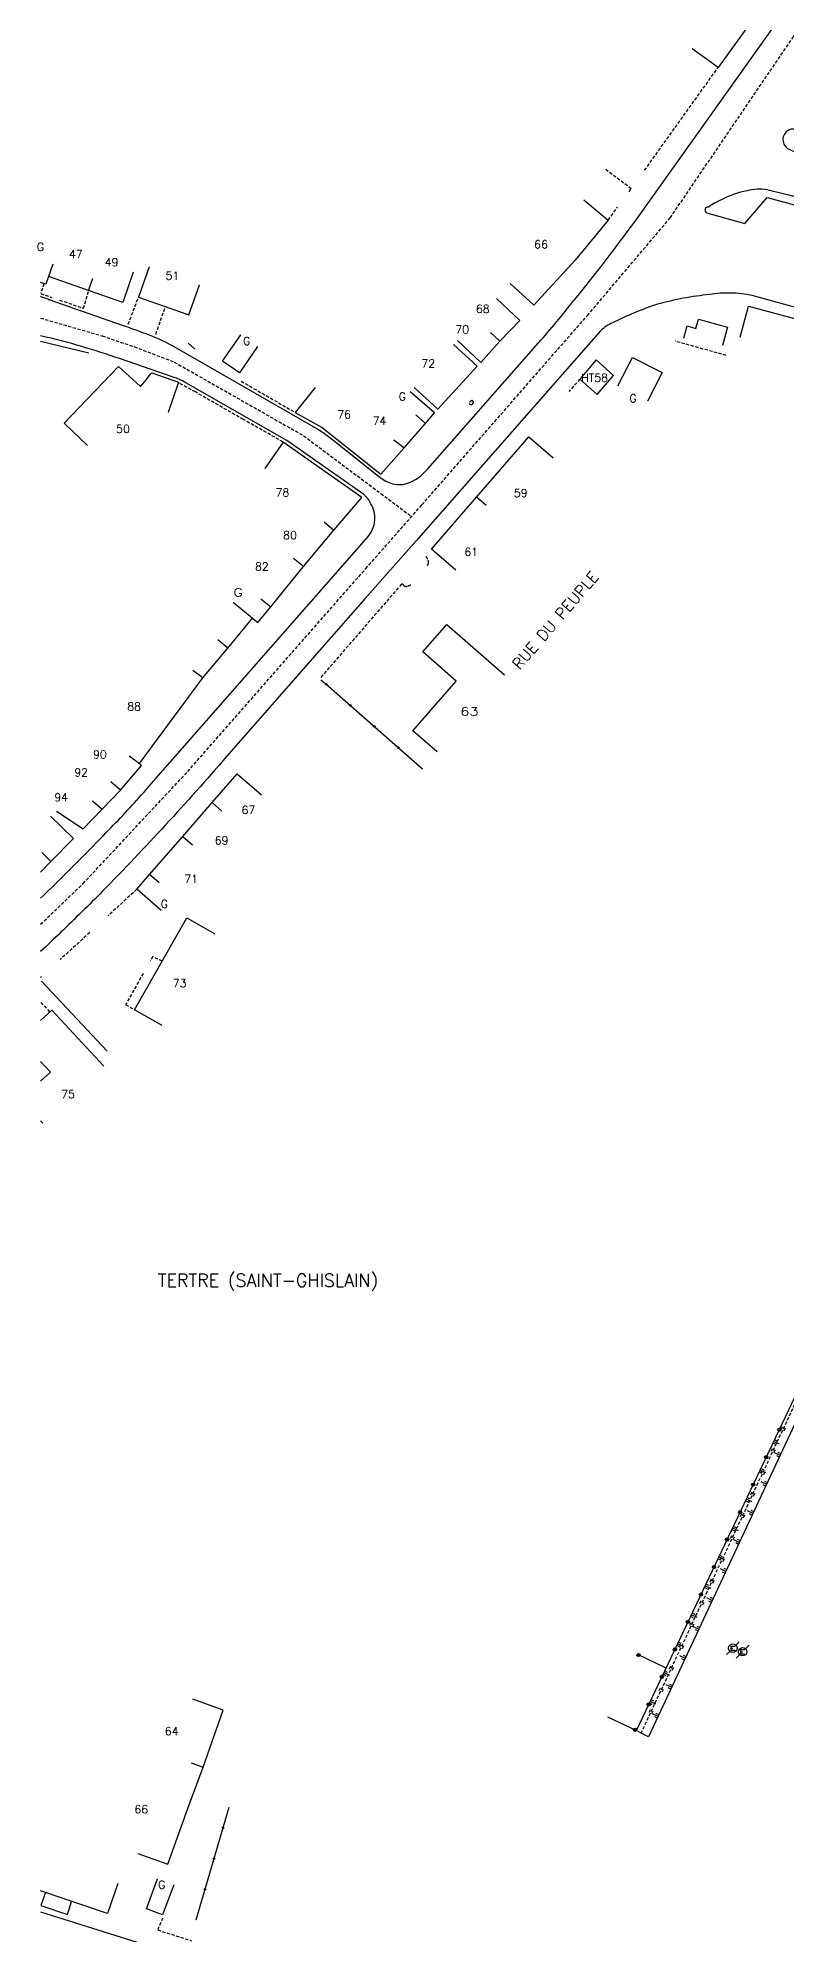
# Model space of a CAD drawing. Header units: millimetres. Extents: x 110000 to 111000, y 128000 to 129001.
# Drawn here: x 109999.6 to 110116.5, y 128412.4 to 128708.5 of the extents above; entities that cross this region are included whole.
import ezdxf
from ezdxf.enums import TextEntityAlignment as Align

# ---------------------------------------------------------------- set-up
doc = ezdxf.new("R2010")
doc.units = ezdxf.units.MM
doc.linetypes.add('DASHED', pattern=[0.75, 0.5, -0.25])
doc.layers.get('0').update_dxf_attribs({"linetype": 'CONTINUOUS'})
for name, color, linetype in [('W0001', 6, 'DASHED'), ('W0008', 7, 'CONTINUOUS'), ('W0112', 1, 'DASHED'), ('W0211', 2, 'CONTINUOUS'), ('W0220', 5, 'DASHED'), ('W0310', 3, 'CONTINUOUS'), ('W0322', 7, 'CONTINUOUS'), ('W0471', 7, 'CONTINUOUS'), ('W0980', 7, 'CONTINUOUS'), ('W0989', 7, 'CONTINUOUS'), ('W0991', 7, 'CONTINUOUS'), ('W1102', 7, 'CONTINUOUS')]:
    doc.layers.add(name, color=color, linetype=linetype)
doc.styles.get("Standard").update_dxf_attribs({"font": 'romans.shx', "width": 0.85})

# ---------------------------------------------------------------- blocks, each defined once
blk = doc.blocks.new('OH01')
at = {"layer": 'W0322', "color": 0}
for radius in [0.25, 0.15]:
    blk.add_circle((0, 0), radius, dxfattribs=at)
blk = doc.blocks.new('T471')
for p, q in [((-0.333334, 0.333334), (-0.333334, -0.333334)), ((-0.333334, 0.333334), (0.333334, 0.333334)), ((-0.333334, 0), (0, 0)), ((0.500001, 0.500001), (1.000002, 1.000002)), ((-0.500001, -0.500001), (-1.000002, -1.000002)), ((-0.333334, -0.333334), (0.333334, -0.333334))]:
    blk.add_line(p, q)
blk.add_ellipse((0, 0), major_axis=(0.471405, 0.471405), ratio=1, start_param=5.4977871438, end_param=11.780972451)
blk = doc.blocks.new('t211o')
at = {"color": 0, "linetype": 'Continuous'}
for p, q in [((-0.29, 0.5), (-0.29, 0)), ((0, 1), (0, 0)), ((0.29, 0.5), (0.29, 0))]:
    blk.add_line(p, q, dxfattribs=at)
blk = doc.blocks.new('t322o')
at = {"color": 0, "linetype": 'Continuous'}
for radius in [0.25, 0.15]:
    blk.add_circle((0, 0), radius, dxfattribs=at)
blk = doc.blocks.new('t220o')
at = {"color": 0, "linetype": 'Continuous'}
for p, q in [((-0.25, 0.25), (0.25, 0.25)), ((-0.25, -0.25), (0.25, -0.25))]:
    blk.add_line(p, q, dxfattribs=at)

msp = doc.modelspace()

# ---------------------------------------------------------------- linework, layer by layer
at = {"layer": 'W0001'}
for points in [[(110000, 128570.08), (110006.63, 128576.43), (110022.99, 128593.94), (110050.82, 128625.62), (110059.6, 128635.59), (110085.46, 128665.16), (110098.4, 128680.4), (110117.54, 128708.51), (110124.45, 128720.43), (110146.71, 128761.65), (110191.31, 128843.55), (110197.54, 128853.16), (110207.24, 128865.84), (110226.96, 128887.47), (110250.24, 128913.89), (110267.84, 128925.05), (110261.51, 128938.3), (110259.39, 128941.04), (110253.92, 128945.71), (110190.57, 128987.87), (110173.53, 128999.16), (110172.53, 129000)], [(110000, 128664.76), (110009.62, 128661.97), (110014.65, 128660.27), (110020.9, 128657.88), (110041.11, 128646.38), (110053.18, 128637.36), (110057.99, 128633.76), (110057.99, 128633.76)]]:
    msp.add_lwpolyline(points, dxfattribs=at)
at = {"layer": 'W0008'}
for points in [[(110000, 128668.15, -0.008138), (110000.63, 128667.93, 0.0085), (110001.3, 128667.67), (110012.76, 128663.65, -0.0097), (110016.97, 128662.12, -0.0362), (110020.92, 128660.27), (110042.58, 128647.83, -0.0116), (110043.75, 128647.14, -0.0258), (110045.39, 128645.95), (110052.79, 128640.07, 0.0899), (110054.72, 128638.96, 0.1414), (110057.19, 128638.9, 0.1456), (110060.51, 128641.22), (110077.83, 128660.87, 0.0108), (110083.39, 128667.55, 0.0149), (110092.71, 128679.6), (110114.54, 128710.19, 0.0148)], [(110118.8, 128693.82, 1.0925), (110116.75, 128691.25), (110124.12, 128687.84, 1.0022), (110124.68, 128688.68), (110121.88, 128691.1), (110118.8, 128693.82), (110118.8, 128693.82)], [(110132.89, 128673.1, 0.0994), (110135.6, 128673.91, 0.0777), (110137.23, 128675.96, 0.0289), (110138.18, 128677.32, 0.5776), (110138.08, 128678.18), (110125.31, 128681.66, 0.0057), (110116.46, 128684.07), (110113.51, 128684.8, 0.108), (110110.41, 128684.63, 0.0739), (110106.52, 128683.28, 0.0374), (110104.39, 128682.1, 0.8589), (110104.09, 128681.21), (110110.05, 128679.51), (110113.53, 128683.6), (110136.32, 128677.45), (110132.89, 128673.1), (110132.89, 128673.1)], [(110141.21, 128660.01), (110111.22, 128668.28, 0.0953), (110104.56, 128668.42, 0.045), (110096.4, 128666.9, 0.0403), (110089.4, 128664, 0.0986), (110087.53, 128662.77), (110058.69, 128629.97), (110050.7, 128620.89), (110029.06, 128596.27, -0.0153), (110009.7, 128575.24, -0.0057), (110003.17, 128568.84, -0.00369), (110000, 128565.82)], [(110000, 128574.15, 0.004698), (110003.55, 128577.62, 0.0044), (110010.22, 128584.38, 0.0139), (110016.11, 128590.68), (110016.92, 128591.61), (110050.95, 128630.35, 0.1613), (110052.26, 128633.22, 0.1297), (110051.63, 128635.76, 0.1257), (110050.5, 128637.22), (110038.46, 128645.62), (110022.72, 128654.62, 0.0261), (110021.59, 128655.21, 0.021), (110020.87, 128655.49), (110012.33, 128658.42, 0.0108), (110006.47, 128660.29, 0.023461), (110000, 128661.96, 0.0823)]]:
    msp.add_lwpolyline(points, format="xyb", dxfattribs=at)
for points in [[(110000.74, 128418.87), (110000.04, 128416.87), (110004.22, 128415.42), (110004.82, 128417.45), (110004.82, 128417.45)], [(110000, 128415.88), (110068.17, 128394.47)]]:
    msp.add_lwpolyline(points, dxfattribs=at)
at = {"layer": 'W0112'}
for points in [[(110094.39, 128687.83), (110105.89, 128703.89), (110105.89, 128703.89)], [(110091.98, 128684.47), (110092.32, 128684.95), (110088.32, 128687.94), (110088.32, 128687.94)], [(110088.73, 128680.08), (110090.17, 128682.05), (110090.17, 128682.05)], [(110000.53, 128670.13), (110000.03, 128668.57), (110001.77, 128667.97), (110001.77, 128667.97)], [(110002.97, 128667.57), (110006.71, 128666.28), (110007.51, 128669.08), (110007.51, 128669.08)], [(110013.7, 128663.8), (110014.48, 128665.87), (110015.29, 128668.02), (110015.29, 128668.02)], [(110018.01, 128662.26), (110019.51, 128666.54), (110019.51, 128666.54)], [(110107.17, 128658.92), (110099.16, 128661.14), (110099.16, 128661.14)], [(110037.89, 128645.4), (110031.7, 128648.92), (110024.19, 128653.21), (110021.56, 128654.66), (110021.56, 128654.66)], [(110031.34, 128654.9), (110039.81, 128650.01), (110039.81, 128650.01)], [(110084.28, 128655.22), (110082.59, 128653.31), (110082.59, 128653.31)], [(110015.05, 128575.54), (110010.55, 128571.42), (110010.55, 128571.42)], [(110007.69, 128568.8), (110003.04, 128564.56), (110003.04, 128564.56)], [(110016.04, 128562.4), (110013.28, 128557.53), (110014.68, 128556.74), (110014.68, 128556.74)], [(110019.01, 128564.31), (110017.56, 128565.03), (110017.15, 128564.36), (110017.15, 128564.36)], [(110000.15, 128561.89), (110000, 128561.75)], [(110001.46, 128556.43), (110000, 128557.96)], [(110019.06, 128414.89), (110018.3, 128413.03), (110023.57, 128411.35), (110023.57, 128411.35)]]:
    msp.add_lwpolyline(points, dxfattribs=at)
for points in [[(110067, 128651.42, 0.399), (110067.26, 128651.24, 0.1803), (110067.46, 128651.31, 0.1805), (110067.62, 128651.5, 0.2201), (110067.62, 128651.72, 0.2003), (110067.46, 128651.86, 0.3819), (110067, 128651.42), (110067, 128651.42)], [(110060.2, 128627.53, -0.0595), (110060.51, 128627.09, -0.1678), (110060.62, 128626.47, -0.0725), (110060.46, 128626.1), (110060.46, 128626.1)], [(110057.85, 128623.09, -0.0067), (110057.38, 128622.92, -0.2758), (110056.79, 128622.95, 0.2979), (110056.4, 128623.2), (110043.75, 128608.59), (110043.75, 128608.59)]]:
    msp.add_lwpolyline(points, format="xyb", dxfattribs=at)
at = {"layer": 'W0211', "flags": 128}
msp.add_lwpolyline([(110143.08, 128582.74), (110134.38, 128543.46), (110128.09, 128513.9), (110127.93, 128513.56), (110095.01, 128443.19), (110093.84, 128443.74), (110093.12, 128444.18)], dxfattribs=at)
at = {"layer": 'W0220', "flags": 128}
msp.add_lwpolyline([(110093.84, 128443.74), (110126.43, 128513.4), (110132.9, 128543.79), (110141.6, 128583.07)], dxfattribs=at)
at = {"layer": 'W0310'}
for points in [[(110007.54, 128659.26), (110000, 128661.07)], [(110024.1, 128659.88), (110023.05, 128660.85), (110023.05, 128660.85)], [(110000.15, 128561.22), (110010.38, 128550.25), (110010.38, 128550.25)]]:
    msp.add_lwpolyline(points, dxfattribs=at)
at = {"layer": 'W0322'}
for points in [[(110043.82, 128608.26), (110044.59, 128607.62), (110059.67, 128594.38), (110059.67, 128594.38)], [(110029.44, 128432.17), (110024.28, 128414.56), (110024.28, 128414.56)]]:
    msp.add_lwpolyline(points, dxfattribs=at)
at = {"layer": 'W0322', "flags": 128}
for points in [[(110088.61, 128446.33), (110093.12, 128444.18), (110125.78, 128512.87), (110131.88, 128541.93), (110140.37, 128582.67)], [(110097.75, 128453.92), (110093.24, 128456.07)]]:
    msp.add_lwpolyline(points, dxfattribs=at)
at = {"layer": 'W1102'}
for points in [[(110106.15, 128712.81), (110110.2, 128709.88), (110105.89, 128703.89), (110101.83, 128706.82), (110101.83, 128706.82)], [(110084.88, 128683.21), (110088.73, 128680.02), (110083.55, 128673.79), (110077.08, 128666.78), (110073.41, 128670.17), (110073.41, 128670.17)], [(110014.49, 128671.92), (110012.83, 128667.2), (110007.5, 128669.07), (110001.25, 128671.27), (110000.82, 128670.04), (110000, 128670.33)], [(110001.91, 128673.16), (110001.25, 128671.27), (110001.25, 128671.27)], [(110016.95, 128672.74), (110015.29, 128668.02), (110023.17, 128665.25), (110024.83, 128669.97), (110024.83, 128669.97)], [(110007.5, 128669.07), (110008.17, 128670.96), (110008.17, 128670.96)], [(110071.24, 128667.79), (110074.9, 128664.38), (110071.79, 128661.13), (110068.8, 128657.82), (110065.14, 128661.23), (110065.14, 128661.23)], [(110109.32, 128661.78), (110110.62, 128666.61), (110140.99, 128658.48), (110139.7, 128653.65), (110139.7, 128653.65)], [(110100.51, 128661.6), (110101.04, 128663.53), (110102.42, 128663.15), (110102.81, 128664.57), (110107.34, 128663.34), (110106.56, 128660.45), (110106.56, 128660.45)], [(110033.9, 128660.32), (110031.08, 128656.19), (110028.44, 128658), (110031.27, 128662.12), (110031.27, 128662.12)], [(110064.55, 128660.61), (110068.23, 128657.23), (110062.08, 128650.53), (110058.4, 128653.92), (110058.4, 128653.92)], [(110070.32, 128662.49), (110071.79, 128661.13), (110071.79, 128661.13)], [(110007.31, 128644.87), (110003.7, 128648.34), (110012.19, 128657.17), (110015.61, 128654.05), (110016.32, 128654.92), (110017.18, 128656.01), (110017.36, 128656.2), (110021.56, 128654.74), (110019.92, 128650.01), (110019.92, 128650.01)], [(110089.56, 128655.81), (110086.84, 128658.21), (110084.28, 128655.22), (110086.99, 128652.82), (110089.56, 128655.81), (110089.56, 128655.81)], [(110090.24, 128654.16), (110092.52, 128658.61), (110097.13, 128656.26), (110094.86, 128651.8), (110094.86, 128651.8)], [(110042.92, 128653.92), (110039.81, 128650.01), (110043.99, 128647.67), (110053.16, 128640.38), (110056.8, 128644.48), (110060.15, 128648.31), (110061.54, 128649.93), (110057.78, 128653.23), (110057.78, 128653.23)], [(110060.15, 128648.31), (110058.64, 128649.63), (110058.64, 128649.63)], [(110030.1, 128620.38), (110033.95, 128617.19), (110035.96, 128619.65), (110041.09, 128625.94), (110045.85, 128631.65), (110050.21, 128636.75), (110037.92, 128645.37), (110035.05, 128641.28), (110035.05, 128641.28)], [(110055.23, 128645.72), (110056.8, 128644.48), (110056.8, 128644.48)], [(110064.88, 128625.37), (110061.1, 128628.64), (110068.12, 128636.8), (110076.32, 128646.2), (110080.1, 128642.93), (110080.1, 128642.93)], [(110069.63, 128635.49), (110068.12, 128636.8), (110068.12, 128636.8)], [(110044.31, 128632.92), (110045.85, 128631.65), (110045.85, 128631.65)], [(110041.09, 128625.94), (110039.54, 128627.21), (110039.54, 128627.21)], [(110034.41, 128620.93), (110035.96, 128619.65), (110035.96, 128619.65)], [(110025.38, 128608.55), (110029.25, 128613.21), (110033.12, 128617.87), (110033.12, 128617.87)], [(110061.96, 128597), (110058.2, 128600.29), (110064.97, 128608.03), (110059.73, 128612.61), (110063.49, 128616.91), (110072.49, 128609.03), (110072.49, 128609.03)], [(110029.25, 128613.21), (110027.71, 128614.49), (110027.71, 128614.49)], [(110002.47, 128587.75), (110006.63, 128584.98), (110009.61, 128588.04), (110012.51, 128591.03), (110015.77, 128594.88), (110015.45, 128595.19), (110025.38, 128608.55), (110023.77, 128609.74), (110023.77, 128609.74)], [(110013.85, 128596.39), (110015.45, 128595.19), (110015.45, 128595.19)], [(110012.51, 128591.03), (110010.98, 128592.33), (110010.98, 128592.33)], [(110018.83, 128572.26), (110015.05, 128575.54), (110017.03, 128577.84), (110022.21, 128583.79), (110026.79, 128589.08), (110030.72, 128593.58), (110034.5, 128590.31), (110034.5, 128590.31)], [(110008.1, 128589.35), (110009.61, 128588.04), (110009.61, 128588.04)], [(110028.3, 128587.77), (110026.79, 128589.08), (110026.79, 128589.08)], [(110001.57, 128586.98), (110005.14, 128583.49), (110001.62, 128579.87), (110000, 128578.22)], [(110022.21, 128583.79), (110023.72, 128582.48), (110023.72, 128582.48)], [(110000.19, 128581.27), (110001.62, 128579.87), (110001.62, 128579.87)], [(110018.54, 128576.53), (110017.03, 128577.84), (110017.03, 128577.84)], [(110019.02, 128554.26), (110014.68, 128556.74), (110022.87, 128571.07), (110027.21, 128568.59), (110027.21, 128568.59)], [(110000, 128555.05), (110001.75, 128556.68), (110009.9, 128547.94), (110009.9, 128547.94)], [(110000, 128545.56), (110001.54, 128547), (110000, 128548.65)], [(110000.33, 128539.04), (110000, 128539.4)], [(110015.19, 128424.99), (110019.9, 128423.31), (110023.27, 128432.72), (110025.41, 128438.45), (110028.52, 128447.37), (110023.81, 128449.06), (110023.81, 128449.06)], [(110023.52, 128439.12), (110025.41, 128438.45), (110025.41, 128438.45)], [(110012.05, 128420.3), (110010.43, 128415.57), (110000, 128419.15)], [(110020.8, 128420.07), (110019.05, 128415.39), (110016.54, 128416.32), (110018.29, 128421.01), (110018.29, 128421.01)]]:
    msp.add_lwpolyline(points, dxfattribs=at)

# ---------------------------------------------------------------- block references
at = {"layer": 'W0211'}
for p, rotation in [((110114.59, 128489.33), 244.5715145878446), ((110115.57, 128487.15), 64.9319103900183), ((110112.44, 128484.82), 244.5715145878446), ((110113.46, 128482.62), 64.9319103900183), ((110110.29, 128480.3), 244.5715145878446), ((110111.34, 128478.09), 64.9319103900183), ((110108.15, 128475.79), 244.5715145878482), ((110109.22, 128473.56), 64.9319103900183), ((110106, 128471.27), 244.5715145878482), ((110107.1, 128469.03), 64.9319103900183), ((110103.85, 128466.76), 244.5715145878295), ((110104.98, 128464.5), 64.93191039001476), ((110101.71, 128462.24), 244.5715145878295), ((110102.87, 128459.98), 64.93191039001476), ((110099.56, 128457.73), 244.5715145878295), ((110100.75, 128455.45), 64.9319103900183), ((110097.41, 128453.21), 244.5715145878371), ((110098.63, 128450.92), 64.9319103900183), ((110095.27, 128448.7), 244.5715145878406), ((110096.51, 128446.39), 64.9319103900183)]:
    msp.add_blockref('t211o', p, dxfattribs=dict(at, rotation=rotation))
at = {"layer": 'W0220', "rotation": 64.93191039002043}
for p in [(110116.09, 128491.3), (110114.5, 128487.9), (110112.91, 128484.5), (110111.32, 128481.11), (110109.73, 128477.71), (110108.14, 128474.31), (110106.55, 128470.91), (110104.96, 128467.52), (110103.38, 128464.12), (110101.79, 128460.72), (110100.2, 128457.33), (110098.61, 128453.93), (110097.02, 128450.53), (110095.43, 128447.14)]:
    msp.add_blockref('t220o', p, dxfattribs=at)
at = {"layer": 'W0322', "yscale": 0.5, "zscale": 0.5}
for p, xscale, rotation in [((110044.64, 128607.58), 0.4999999999999998, 318.7194604470151), ((110048.4, 128604.28), 0.4999999999999998, 318.7194604470151), ((110052.15, 128600.98), 0.4999999999999998, 318.7194604470151), ((110055.91, 128597.68), 0.4999999999999998, 318.7194604470151), ((110028.5, 128428.96), 0.4999999999999996, 253.6527754266387), ((110027.09, 128424.16), 0.4999999999999996, 253.6527754266387), ((110025.69, 128419.36), 0.4999999999999996, 253.6527754266387)]:
    msp.add_blockref('OH01', p, dxfattribs=dict(at, xscale=xscale, rotation=rotation))
at = {"layer": 'W0322'}
for p, rotation in [((110115.45, 128491.14), 64.5715145878404), ((110113.41, 128486.85), 64.5715145878404), ((110111.37, 128482.57), 64.5715145878404), ((110109.33, 128478.28), 64.5715145878404), ((110107.29, 128473.99), 64.5715145878404), ((110105.25, 128469.7), 64.5715145878404), ((110103.21, 128465.41), 64.5715145878404), ((110101.17, 128461.12), 64.5715145878404), ((110093.46, 128455.96), 154.5715145879088), ((110099.13, 128456.83), 64.5715145878404), ((110097.09, 128452.54), 64.5715145878404), ((110095.05, 128448.25), 64.5715145878404), ((110092.9, 128444.29), 334.5715145879088)]:
    msp.add_blockref('t322o', p, dxfattribs=dict(at, rotation=rotation))
at = {"layer": 'W0471'}
for p in [(110108.2, 128457.03), (110109.73, 128456.48)]:
    msp.add_blockref('T471', p, dxfattribs=at)

# ---------------------------------------------------------------- texts
at = {"layer": 'W0980'}
msp.add_text('TERTRE (SAINT-GHISLAIN)', height=2, dxfattribs=at).set_placement((110035.53, 128514.34), align=Align.MIDDLE)
at = {"layer": 'W0989'}
msp.add_text('RUE DU PEUPLE', height=1.75, rotation=49.3986, dxfattribs=at).set_placement((110074.87, 128609.69))
at = {"layer": 'W0991'}
for s, p in [('G', (109999.98, 128675.87)), ('47', (110005.5, 128674.73)), ('66', (110078.21, 128676.27)), ('49', (110011.09, 128673.47)), ('51', (110020.6, 128671.37)), ('68', (110069.11, 128666.2)), ('70', (110065.9, 128662.98)), ('G', (110032.2, 128661.17)), ('72', (110060.59, 128657.67)), ('HT58', (110086.59, 128655.44)), ('G', (110056.53, 128652.5)), ('G', (110092.6, 128652.22)), ('50', (110012.88, 128647.45)), ('76', (110047.44, 128649.71)), ('74', (110052.97, 128648.72)), ('78', (110037.79, 128637.53)), ('59', (110075.04, 128637.43)), ('80', (110038.98, 128630.84)), ('61', (110067.3, 128628.23)), ('82', (110034.58, 128625.95)), ('88', (110014.62, 128604.09)), ('90', (110009.27, 128596.6)), ('92', (110006.34, 128593.8)), ('94', (110003.22, 128589.91)), ('67', (110032.48, 128587.93)), ('69', (110028.29, 128583.18)), ('71', (110023.53, 128577.17)), ('G', (110019.34, 128573.26)), ('73', (110021.73, 128560.87)), ('75', (110004.3, 128543.55)), ('64', (110020.49, 128444.07)), ('66', (110015.73, 128431.87)), ('G', (110018.94, 128420.09))]:
    msp.add_text(s, height=1.25, dxfattribs=at).set_placement(p, align=Align.MIDDLE)
for s, width, p, p2 in [('G', 1.348107, (110030.15, 128621.29), (110031.6, 128621.29)), ('63', 1.311717, (110065.58, 128602.69), (110068.47, 128602.69))]:
    msp.add_text(s, height=1.25, dxfattribs=dict(at, width=width)).set_placement(p, p2, align=Align.FIT)

doc.saveas('drawing.dxf')
